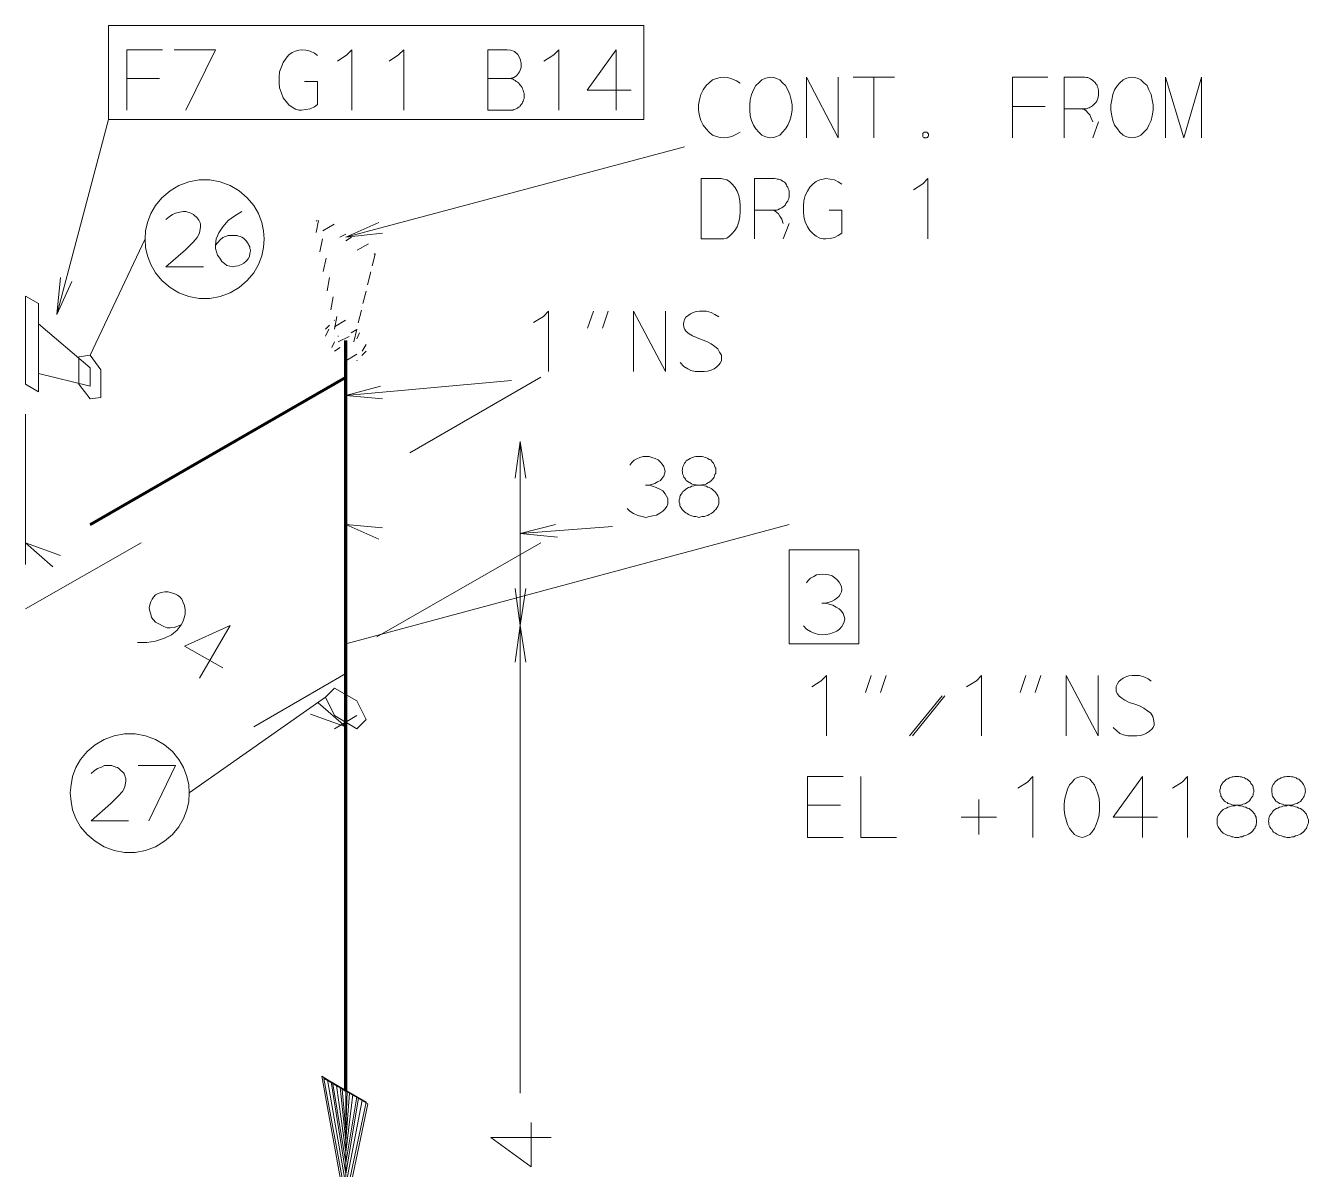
# Model space of a CAD drawing. Header units: millimetres. Extents: x 8 to 586, y 8 to 412.
# Drawn here: x 303.2 to 361.1, y 216.1 to 267.8 of the extents above; entities that cross this region are included whole.
import ezdxf

# ---------------------------------------------------------------- set-up
doc = ezdxf.new("R2010")
doc.units = ezdxf.units.MM
doc.layers.add('SOURCE_PIPE', color=4, linetype='Continuous')
doc.layers.add('SOURCE_TRACE', color=2, linetype='Continuous')

msp = doc.modelspace()

# ---------------------------------------------------------------- linework, layer by layer
at = {"layer": 'SOURCE_PIPE', "lineweight": 70}
for p, q in [((317.631, 245.259), (317.631, 253.576)), ((306.071, 245.259), (317.631, 251.912)), ((317.631, 236.941), (317.631, 245.259)), ((317.631, 219.646), (317.631, 236.941))]:
    msp.add_line(p, q, dxfattribs=at)
at = {"layer": 'SOURCE_TRACE', "lineweight": 13}
for p, q in [((317.907, 263.983), (317.907, 266.712)), ((320.244, 263.983), (320.244, 266.712)), ((327.256, 263.983), (327.256, 266.712)), ((307.729, 265.411), (309.216, 265.411)), ((324.047, 265.411), (325.046, 265.411)), ((340.557, 265.475), (342.427, 265.475)), ((341.492, 262.724), (341.492, 265.475)), ((347.76, 264.153), (349.227, 264.153)), ((350.098, 264.047), (350.969, 264.047)), ((304.563, 254.749), (306.9, 263.556)), ((351.394, 262.724), (351.649, 263.449)), ((317.631, 258.246), (332.929, 262.319)), ((343.936, 258.16), (343.936, 260.89)), ((336.095, 259.461), (336.987, 259.461)), ((316.292, 258.971), (316.335, 258.993)), ((316.292, 258.459), (316.398, 258.993)), ((316.59, 258.523), (317.099, 258.822)), ((337.391, 258.16), (337.667, 258.865)), ((306.071, 252.914), (308.558, 258.16)), ((316.462, 257.585), (316.568, 258.16)), ((317.354, 258.246), (317.631, 258.374)), ((317.631, 258.075), (317.886, 258.246)), ((318.141, 257.649), (318.65, 257.948)), ((318.82, 256.945), (318.948, 257.478)), ((318.905, 257.478), (318.948, 257.499)), ((309.493, 256.903), (311.193, 256.903)), ((316.611, 256.689), (316.738, 257.286)), ((316.781, 255.815), (316.887, 256.412)), ((318.608, 256.092), (318.757, 256.668)), ((318.395, 255.239), (318.545, 255.794)), ((316.951, 254.962), (317.057, 255.538)), ((317.099, 254.471), (317.12, 254.493)), ((317.12, 254.087), (317.227, 254.663)), ((317.12, 254.194), (317.609, 254.493)), ((318.183, 254.364), (318.332, 254.94)), ((326.788, 252.168), (326.788, 254.898)), ((328.552, 254.13), (328.828, 254.898)), ((329.232, 254.13), (329.487, 254.898)), ((316.717, 254.087), (316.887, 254.258)), ((316.717, 253.768), (316.865, 254.087)), ((317.864, 253.917), (318.12, 254.066)), ((317.992, 253.512), (318.12, 254.087)), ((318.12, 253.64), (318.247, 253.917)), ((316.993, 253.255), (317.12, 253.512)), ((317.29, 253.746), (317.29, 253.789)), ((317.29, 253.512), (317.779, 253.746)), ((318.374, 253.085), (318.545, 253.384)), ((305.562, 251.592), (305.562, 252.829)), ((317.12, 253.085), (317.375, 253.255)), ((317.631, 252.659), (318.12, 252.957)), ((318.353, 252.893), (318.545, 253.085)), ((318.12, 252.659), (318.141, 252.68)), ((317.631, 251.08), (325.11, 251.763)), ((320.52, 248.5), (326.448, 251.912)), ((303.161, 243.446), (303.161, 250.249)), ((325.513, 244.853), (325.513, 249.012)), ((317.631, 239.863), (337.667, 245.259)), ((325.513, 244.853), (329.678, 245.173)), ((325.513, 240.694), (325.513, 244.853)), ((303.161, 241.442), (308.388, 244.427)), ((319.033, 240.183), (326.448, 244.427)), ((319.033, 240.183), (326.448, 244.427)), ((317.631, 235.129), (317.631, 243.595)), ((325.513, 219.561), (325.513, 240.694)), ((313.466, 236.11), (317.631, 238.519)), ((339.346, 235.704), (339.346, 238.434)), ((341.109, 237.666), (341.365, 238.434)), ((341.79, 237.666), (342.045, 238.434)), ((346.358, 235.704), (346.358, 238.434)), ((348.1, 237.666), (348.356, 238.434)), ((348.781, 237.666), (349.035, 238.434)), ((310.555, 233.124), (316.717, 237.453)), ((343.107, 235.704), (344.573, 237.517)), ((343.234, 235.704), (344.701, 237.517)), ((317.12, 236.025), (318.12, 236.621)), ((348.674, 231.12), (348.674, 233.871)), ((355.665, 231.12), (355.665, 233.871)), ((338.496, 232.569), (339.983, 232.569)), ((346.23, 231.248), (346.23, 232.826)), ((306.114, 231.866), (307.814, 231.866)), ((345.444, 232.037), (347.038, 232.037))]:
    msp.add_line(p, q, dxfattribs=at)
for points in [[(306.9, 263.556), (331.102, 263.556), (331.102, 267.8), (306.9, 267.8)], [(305.562, 252.829), (306.071, 252.914), (306.56, 252.253), (306.56, 250.995), (306.071, 250.931), (305.562, 251.592), (305.562, 252.829)], [(337.667, 239.863), (340.812, 239.863), (340.812, 244.107), (337.667, 244.107)], [(317.12, 236.621), (316.717, 237.453), (317.12, 237.858), (318.12, 237.283), (318.545, 236.451), (318.12, 236.025), (317.12, 236.621)]]:
    msp.add_lwpolyline(points, close=True, dxfattribs=at)
for points in [[(309.344, 266.712), (307.729, 266.712), (307.729, 263.983)], [(309.875, 266.712), (311.745, 266.712), (310.406, 263.983)], [(316.356, 266.456), (316.207, 266.563), (316.015, 266.648), (315.824, 266.691), (315.633, 266.712), (315.506, 266.691), (315.357, 266.648), (315.208, 266.584), (315.06, 266.477), (314.932, 266.328), (314.805, 266.137), (314.719, 265.945), (314.635, 265.71), (314.613, 265.475), (314.613, 265.22), (314.635, 264.985), (314.719, 264.75), (314.805, 264.537), (314.932, 264.366), (315.06, 264.217), (315.208, 264.111), (315.357, 264.025), (315.506, 263.983), (315.633, 263.983), (315.824, 264.004), (316.015, 264.047), (316.207, 264.132), (316.356, 264.238)], [(317.248, 266.201), (317.673, 266.477), (317.907, 266.712)], [(319.586, 266.201), (320.01, 266.477), (320.244, 266.712)], [(324.918, 266.712), (324.047, 266.712), (324.047, 263.983), (325.046, 263.983)], [(325.046, 265.411), (325.216, 265.454), (325.343, 265.539), (325.471, 265.71), (325.556, 265.902), (325.556, 266.094), (325.513, 266.307), (325.407, 266.499), (325.259, 266.627), (325.088, 266.691), (324.918, 266.712)], [(326.576, 266.201), (327.022, 266.477), (327.256, 266.712)], [(329.848, 263.983), (329.848, 266.712), (328.531, 264.878), (330.528, 264.878)], [(316.356, 264.238), (316.356, 265.283), (315.761, 265.283)], [(325.046, 263.983), (325.046, 263.983), (325.046, 263.983), (325.046, 263.983), (325.046, 263.983), (325.046, 263.983), (325.046, 263.983), (325.046, 263.983), (325.046, 263.983), (325.046, 263.983), (325.046, 263.983), (325.046, 263.983), (325.046, 263.983), (325.046, 263.983), (325.046, 263.983), (325.046, 263.983), (325.046, 263.983), (325.046, 263.983), (325.046, 263.983), (325.11, 263.983), (325.174, 263.983), (325.216, 264.004), (325.28, 264.025), (325.322, 264.047), (325.386, 264.068), (325.429, 264.111), (325.492, 264.132), (325.513, 264.175), (325.556, 264.238), (325.599, 264.281), (325.62, 264.345), (325.641, 264.387), (325.663, 264.451), (325.684, 264.515), (325.684, 264.579), (325.684, 264.643), (325.684, 264.686), (325.684, 264.75), (325.663, 264.814), (325.641, 264.878), (325.62, 264.942), (325.599, 265.006), (325.556, 265.07), (325.513, 265.113), (325.471, 265.156), (325.429, 265.22), (325.386, 265.241), (325.322, 265.283), (325.28, 265.326), (325.216, 265.347), (325.174, 265.39), (325.11, 265.39), (325.046, 265.411)], [(335.457, 265.198), (335.288, 265.305), (335.075, 265.39), (334.884, 265.454), (334.693, 265.475), (334.544, 265.454), (334.374, 265.411), (334.204, 265.347), (334.055, 265.22), (333.907, 265.092), (333.779, 264.9), (333.673, 264.686), (333.609, 264.451), (333.566, 264.217), (333.566, 263.983), (333.609, 263.727), (333.673, 263.513), (333.779, 263.3), (333.907, 263.13), (334.055, 262.98), (334.204, 262.852), (334.374, 262.788), (334.544, 262.746), (334.693, 262.724), (334.884, 262.746), (335.075, 262.788), (335.288, 262.895), (335.457, 262.98)], [(336.839, 262.724), (336.966, 262.746), (337.094, 262.788), (337.242, 262.852), (337.37, 262.98), (337.498, 263.13), (337.604, 263.3), (337.689, 263.513), (337.753, 263.727), (337.795, 263.983), (337.795, 264.217), (337.753, 264.451), (337.689, 264.686), (337.604, 264.9), (337.498, 265.092), (337.37, 265.22), (337.242, 265.347), (337.094, 265.411), (336.966, 265.454), (336.839, 265.475), (336.712, 265.454), (336.562, 265.411), (336.435, 265.347), (336.286, 265.22), (336.159, 265.092), (336.053, 264.9), (335.968, 264.686), (335.904, 264.451), (335.882, 264.217), (335.882, 263.983), (335.904, 263.727), (335.968, 263.513), (336.053, 263.3), (336.159, 263.13), (336.286, 262.98), (336.435, 262.852), (336.562, 262.788), (336.712, 262.746), (336.839, 262.724)], [(338.454, 262.724), (338.454, 265.475), (339.877, 262.724), (339.877, 265.475)], [(349.354, 265.475), (347.76, 265.475), (347.76, 262.724)], [(350.098, 262.724), (350.098, 265.475), (350.969, 265.475)], [(350.969, 265.475), (350.969, 265.475), (350.969, 265.475), (350.969, 265.475), (350.969, 265.475), (350.969, 265.475), (350.969, 265.475), (350.969, 265.475), (350.969, 265.475), (350.969, 265.475), (350.99, 265.475), (350.99, 265.475), (350.99, 265.475), (350.99, 265.475), (350.99, 265.475), (350.99, 265.475), (350.99, 265.475), (350.99, 265.475), (350.99, 265.475), (351.032, 265.475), (351.096, 265.454), (351.16, 265.454), (351.223, 265.432), (351.287, 265.39), (351.33, 265.368), (351.394, 265.326), (351.436, 265.283), (351.479, 265.241), (351.521, 265.177), (351.564, 265.134), (351.585, 265.07), (351.607, 265.006), (351.628, 264.942), (351.649, 264.878), (351.649, 264.836), (351.649, 264.75), (351.649, 264.686), (351.649, 264.622), (351.628, 264.579), (351.607, 264.515), (351.585, 264.43), (351.564, 264.387), (351.521, 264.324), (351.479, 264.281), (351.436, 264.238), (351.373, 264.175), (351.33, 264.153), (351.266, 264.111), (351.223, 264.089), (351.16, 264.068), (351.096, 264.047), (351.032, 264.047), (350.969, 264.047)], [(353.157, 262.724), (353.285, 262.746), (353.433, 262.788), (353.561, 262.852), (353.689, 262.98), (353.837, 263.13), (353.922, 263.3), (354.028, 263.513), (354.071, 263.727), (354.114, 263.983), (354.114, 264.217), (354.071, 264.451), (354.028, 264.686), (353.922, 264.9), (353.837, 265.092), (353.689, 265.22), (353.561, 265.347), (353.433, 265.411), (353.285, 265.454), (353.157, 265.475), (353.03, 265.454), (352.881, 265.411), (352.753, 265.347), (352.605, 265.22), (352.499, 265.092), (352.371, 264.9), (352.286, 264.686), (352.244, 264.451), (352.201, 264.217), (352.201, 263.983), (352.244, 263.727), (352.286, 263.513), (352.371, 263.3), (352.499, 263.13), (352.605, 262.98), (352.753, 262.852), (352.881, 262.788), (353.03, 262.746), (353.157, 262.724)], [(354.666, 262.724), (354.666, 265.475), (355.495, 262.724), (356.302, 265.475), (356.302, 262.724)], [(350.82, 264.047), (350.927, 264.025), (351.011, 264.004), (351.096, 263.94), (351.16, 263.855), (351.245, 263.769), (351.309, 263.62), (351.394, 263.449)], [(343.83, 262.724), (343.83, 262.724), (343.83, 262.724), (343.83, 262.724), (343.83, 262.724), (343.83, 262.724), (343.83, 262.724), (343.83, 262.724), (343.83, 262.724), (343.83, 262.724), (343.83, 262.724), (343.83, 262.724), (343.83, 262.724), (343.851, 262.724), (343.872, 262.724), (343.893, 262.746), (343.893, 262.746), (343.914, 262.746), (343.936, 262.767), (343.936, 262.788), (343.957, 262.81), (343.957, 262.81), (343.957, 262.852), (343.957, 262.852), (343.957, 262.874), (343.957, 262.895), (343.957, 262.916), (343.936, 262.938), (343.936, 262.938), (343.914, 262.959), (343.893, 262.98), (343.893, 262.98), (343.872, 262.98), (343.851, 262.98), (343.83, 262.98), (343.808, 262.98), (343.787, 262.98), (343.766, 262.98), (343.744, 262.98), (343.744, 262.959), (343.723, 262.938), (343.702, 262.938), (343.702, 262.916), (343.702, 262.895), (343.702, 262.874), (343.702, 262.852), (343.702, 262.852), (343.702, 262.81), (343.702, 262.81), (343.702, 262.788), (343.723, 262.767), (343.744, 262.746), (343.744, 262.746), (343.766, 262.746), (343.787, 262.724), (343.808, 262.724), (343.83, 262.724), (343.83, 262.724), (343.83, 262.724), (343.83, 262.724), (343.83, 262.724), (343.83, 262.724), (343.83, 262.724), (343.83, 262.724), (343.83, 262.724), (343.83, 262.724), (343.83, 262.724), (343.83, 262.724), (343.83, 262.724)], [(334.586, 260.89), (333.694, 260.89), (333.694, 258.16), (334.586, 258.16)], [(334.586, 258.16), (334.714, 258.16), (334.841, 258.203), (334.969, 258.288), (335.075, 258.395), (335.203, 258.544), (335.309, 258.715), (335.394, 258.929), (335.436, 259.163), (335.457, 259.397), (335.457, 259.653), (335.436, 259.888), (335.394, 260.123), (335.309, 260.314), (335.203, 260.506), (335.075, 260.656), (334.969, 260.762), (334.841, 260.826), (334.714, 260.869), (334.586, 260.89)], [(336.095, 258.16), (336.095, 260.89), (336.987, 260.89)], [(336.987, 260.89), (336.987, 260.912), (336.987, 260.912), (336.987, 260.912), (336.987, 260.912), (336.987, 260.912), (336.987, 260.912), (336.987, 260.912), (336.987, 260.912), (336.987, 260.912), (336.987, 260.912), (336.987, 260.912), (336.987, 260.912), (336.987, 260.912), (336.987, 260.912), (336.987, 260.912), (336.987, 260.912), (336.987, 260.912), (336.987, 260.912), (337.051, 260.89), (337.115, 260.869), (337.179, 260.869), (337.221, 260.848), (337.285, 260.826), (337.349, 260.784), (337.391, 260.762), (337.455, 260.72), (337.498, 260.677), (337.54, 260.613), (337.562, 260.549), (337.604, 260.506), (337.625, 260.442), (337.646, 260.378), (337.667, 260.314), (337.667, 260.25), (337.667, 260.186), (337.667, 260.123), (337.667, 260.059), (337.646, 259.995), (337.625, 259.931), (337.604, 259.867), (337.562, 259.824), (337.519, 259.76), (337.498, 259.696), (337.455, 259.653), (337.391, 259.611), (337.328, 259.568), (337.285, 259.547), (337.221, 259.525), (337.158, 259.483), (337.094, 259.461), (337.03, 259.461), (336.987, 259.461)], [(340.047, 260.634), (339.877, 260.741), (339.708, 260.826), (339.516, 260.869), (339.325, 260.89), (339.197, 260.869), (339.049, 260.826), (338.879, 260.762), (338.751, 260.656), (338.603, 260.506), (338.496, 260.314), (338.39, 260.123), (338.326, 259.888), (338.305, 259.653), (338.305, 259.397), (338.326, 259.163), (338.39, 258.929), (338.496, 258.715), (338.603, 258.544), (338.751, 258.395), (338.879, 258.288), (339.049, 258.203), (339.197, 258.16), (339.325, 258.16), (339.516, 258.182), (339.708, 258.224), (339.877, 258.31), (340.047, 258.416)], [(343.277, 260.378), (343.702, 260.656), (343.936, 260.89)], [(313.933, 258.16), (313.912, 258.523), (313.827, 258.907), (313.678, 259.312), (313.466, 259.675), (313.169, 260.016), (312.807, 260.335), (312.403, 260.57), (311.957, 260.741), (311.49, 260.826), (311.001, 260.826), (310.534, 260.741), (310.088, 260.57), (309.684, 260.335), (309.322, 260.016), (309.025, 259.675), (308.813, 259.312), (308.664, 258.907), (308.579, 258.523), (308.558, 258.16), (308.579, 257.777), (308.664, 257.393), (308.813, 257.009), (309.025, 256.625), (309.322, 256.284), (309.684, 255.964), (310.088, 255.73), (310.534, 255.559), (311.001, 255.473), (311.49, 255.473), (311.957, 255.559), (312.403, 255.73), (312.807, 255.964), (313.169, 256.284), (313.466, 256.625), (313.678, 257.009), (313.827, 257.393), (313.912, 257.777), (313.933, 258.16)], [(309.493, 259.035), (309.641, 259.163), (309.79, 259.269), (309.939, 259.333), (310.13, 259.376), (310.279, 259.397), (310.343, 259.397), (310.406, 259.397), (310.491, 259.376), (310.555, 259.355), (310.618, 259.333), (310.682, 259.291), (310.746, 259.269), (310.81, 259.205), (310.873, 259.163), (310.916, 259.12), (310.959, 259.056), (310.98, 259.014), (311.022, 258.95), (311.043, 258.886), (311.065, 258.822), (311.065, 258.779), (311.065, 258.715), (311.022, 258.416), (310.916, 258.224), (310.725, 258.011), (310.385, 257.67), (309.493, 256.903)], [(312.935, 259.397), (312.616, 259.205), (312.318, 258.993), (312.064, 258.715), (311.893, 258.438), (311.766, 258.16), (311.745, 257.884), (311.745, 257.734), (311.787, 257.585), (311.83, 257.435), (311.936, 257.286), (312.021, 257.137), (312.148, 257.052), (312.255, 256.967), (312.382, 256.924), (312.489, 256.903), (312.637, 256.924), (312.764, 256.945), (312.914, 257.009), (313.019, 257.073), (313.126, 257.158), (313.211, 257.265), (313.275, 257.371), (313.296, 257.499), (313.317, 257.627), (313.317, 257.67), (313.296, 257.734), (313.296, 257.798), (313.253, 257.884), (313.232, 257.926), (313.19, 257.99), (313.148, 258.054), (313.105, 258.097), (313.041, 258.16), (312.998, 258.203), (312.935, 258.246), (312.85, 258.267), (312.786, 258.288), (312.723, 258.31), (312.659, 258.31), (312.595, 258.31), (312.318, 258.31), (312.191, 258.267), (312.064, 258.224), (311.957, 258.118), (311.745, 257.884)], [(336.839, 259.461), (336.945, 259.461), (337.03, 259.419), (337.094, 259.376), (337.179, 259.291), (337.242, 259.184), (337.328, 259.056), (337.391, 258.865)], [(340.047, 258.416), (340.047, 259.461), (339.474, 259.461)], [(319.118, 258.907), (317.631, 258.246), (319.288, 258.416)], [(304.733, 256.412), (304.563, 254.749), (305.243, 256.241)], [(303.734, 253.255), (303.734, 255.239), (303.161, 255.58), (303.161, 251.592), (303.734, 251.251), (303.734, 253.255)], [(326.109, 254.386), (326.555, 254.663), (326.788, 254.898)], [(330.635, 252.168), (330.635, 254.898), (332.079, 252.168), (332.079, 254.898)], [(332.738, 252.573), (332.908, 252.403), (333.078, 252.296), (333.227, 252.21), (333.418, 252.168), (333.673, 252.168), (333.822, 252.168), (333.97, 252.189), (334.14, 252.232), (334.268, 252.296), (334.395, 252.381), (334.48, 252.467), (334.544, 252.552), (334.607, 252.659), (334.607, 252.744), (334.607, 252.914), (334.523, 253.042), (334.438, 253.191), (334.311, 253.298), (334.14, 253.426), (333.949, 253.533), (333.736, 253.597), (333.482, 253.704), (333.29, 253.789), (333.142, 253.874), (333.014, 253.981), (332.95, 254.066), (332.908, 254.172), (332.886, 254.322), (332.908, 254.407), (332.929, 254.514), (332.993, 254.621), (333.099, 254.706), (333.206, 254.77), (333.333, 254.834), (333.461, 254.877), (333.609, 254.898), (333.736, 254.898), (333.928, 254.898), (334.14, 254.834), (334.311, 254.749), (334.48, 254.642)], [(303.734, 254.322), (306.071, 252.339), (306.071, 251.507), (303.734, 252.082)], [(305.562, 252.829), (306.071, 252.914), (306.56, 252.253), (306.56, 250.995), (306.071, 250.931), (305.562, 251.592), (305.562, 252.829)], [(319.203, 251.507), (317.631, 251.08), (319.288, 250.931)], [(325.768, 247.348), (325.513, 249.012), (325.28, 247.348)], [(330.464, 247.945), (330.549, 248.052), (330.656, 248.159), (330.783, 248.223), (330.91, 248.287), (331.06, 248.329), (331.187, 248.329), (331.335, 248.329), (331.463, 248.287), (331.612, 248.244), (331.74, 248.18), (331.845, 248.073), (331.931, 247.988), (331.994, 247.881), (332.037, 247.754), (332.058, 247.647), (332.037, 247.541), (331.994, 247.434), (331.931, 247.348), (331.845, 247.242), (331.718, 247.178), (331.59, 247.114), (331.442, 247.071), (331.314, 247.028), (331.165, 247.028), (331.335, 247.028), (331.485, 246.986), (331.654, 246.922), (331.824, 246.858), (331.952, 246.772), (332.058, 246.645), (332.122, 246.538), (332.186, 246.432), (332.186, 246.325), (332.186, 246.197), (332.143, 246.069), (332.058, 245.962), (331.952, 245.855), (331.824, 245.77), (331.676, 245.685), (331.506, 245.643), (331.356, 245.621), (331.187, 245.579), (331.017, 245.621), (330.826, 245.664), (330.635, 245.749), (330.464, 245.855), (330.337, 245.983)], [(333.588, 245.579), (333.673, 245.6), (333.736, 245.621), (333.843, 245.621), (333.907, 245.643), (333.991, 245.664), (334.055, 245.706), (334.14, 245.749), (334.183, 245.791), (334.247, 245.834), (334.311, 245.898), (334.353, 245.941), (334.395, 246.005), (334.438, 246.069), (334.459, 246.111), (334.48, 246.197), (334.48, 246.261), (334.48, 246.325), (334.48, 246.368), (334.48, 246.453), (334.459, 246.517), (334.438, 246.56), (334.395, 246.624), (334.353, 246.687), (334.311, 246.751), (334.247, 246.794), (334.204, 246.836), (334.14, 246.879), (334.055, 246.922), (333.991, 246.943), (333.907, 246.986), (333.843, 247.007), (333.758, 247.028), (333.673, 247.028), (333.609, 247.028), (333.609, 247.028), (333.609, 247.028), (333.609, 247.028), (333.609, 247.028), (333.609, 247.028), (333.609, 247.028), (333.609, 247.028), (333.609, 247.028), (333.609, 247.028), (333.609, 247.028), (333.588, 247.028), (333.588, 247.028), (333.588, 247.028), (333.588, 247.028), (333.588, 247.028), (333.588, 247.028), (333.588, 247.028), (333.588, 247.028), (333.524, 247.028), (333.461, 247.05), (333.397, 247.05), (333.333, 247.071), (333.248, 247.092), (333.184, 247.135), (333.142, 247.156), (333.078, 247.199), (333.014, 247.242), (332.972, 247.306), (332.95, 247.348), (332.908, 247.391), (332.886, 247.455), (332.865, 247.519), (332.844, 247.583), (332.844, 247.626), (332.823, 247.69), (332.844, 247.754), (332.844, 247.796), (332.865, 247.86), (332.886, 247.924), (332.908, 247.967), (332.929, 248.031), (332.972, 248.073), (333.014, 248.137), (333.078, 248.18), (333.12, 248.201), (333.184, 248.244), (333.248, 248.265), (333.311, 248.287), (333.375, 248.308), (333.439, 248.329), (333.503, 248.329), (333.588, 248.329), (333.588, 248.329), (333.588, 248.329), (333.588, 248.329), (333.588, 248.329), (333.588, 248.329), (333.588, 248.329), (333.588, 248.329), (333.588, 248.329), (333.588, 248.329), (333.588, 248.329), (333.588, 248.329), (333.588, 248.329), (333.588, 248.329), (333.588, 248.329), (333.588, 248.329), (333.588, 248.329), (333.588, 248.329), (333.588, 248.329), (333.588, 248.329), (333.588, 248.329), (333.588, 248.329), (333.588, 248.329), (333.588, 248.329), (333.588, 248.329), (333.609, 248.329), (333.609, 248.329), (333.609, 248.329), (333.609, 248.329), (333.609, 248.329), (333.609, 248.329), (333.609, 248.329), (333.609, 248.329), (333.609, 248.329), (333.609, 248.329), (333.673, 248.329), (333.736, 248.329), (333.8, 248.308), (333.864, 248.287), (333.928, 248.265), (333.991, 248.244), (334.055, 248.201), (334.119, 248.18), (334.161, 248.137), (334.204, 248.073), (334.247, 248.031), (334.268, 247.967), (334.289, 247.924), (334.311, 247.86), (334.353, 247.796), (334.353, 247.754), (334.353, 247.69), (334.353, 247.626), (334.353, 247.583), (334.311, 247.519), (334.289, 247.455), (334.268, 247.391), (334.247, 247.348), (334.204, 247.306), (334.161, 247.242), (334.098, 247.199), (334.034, 247.156), (333.991, 247.135), (333.928, 247.092), (333.864, 247.071), (333.779, 247.05), (333.715, 247.05), (333.652, 247.028), (333.588, 247.028), (333.588, 247.028), (333.588, 247.028), (333.588, 247.028), (333.588, 247.028), (333.588, 247.028), (333.588, 247.028), (333.588, 247.028), (333.588, 247.028), (333.588, 247.028), (333.588, 247.028), (333.588, 247.028), (333.588, 247.028), (333.588, 247.028), (333.588, 247.028), (333.588, 247.028), (333.588, 247.028), (333.588, 247.028), (333.588, 247.028), (333.503, 247.028), (333.418, 247.028), (333.354, 247.007), (333.269, 246.986), (333.184, 246.943), (333.12, 246.922), (333.036, 246.879), (332.972, 246.836), (332.929, 246.794), (332.865, 246.751), (332.823, 246.687), (332.781, 246.624), (332.738, 246.56), (332.717, 246.517), (332.717, 246.453), (332.695, 246.368), (332.695, 246.325), (332.695, 246.261), (332.717, 246.197), (332.717, 246.111), (332.738, 246.069), (332.781, 246.005), (332.823, 245.941), (332.865, 245.898), (332.929, 245.834), (332.993, 245.791), (333.057, 245.749), (333.12, 245.706), (333.206, 245.664), (333.269, 245.643), (333.354, 245.621), (333.439, 245.621), (333.503, 245.6), (333.588, 245.579)], [(319.288, 245.109), (317.631, 245.259), (319.118, 244.598)], [(327.107, 245.259), (325.513, 244.853), (327.193, 244.683)], [(304.733, 243.851), (303.161, 244.427), (304.393, 243.339)], [(338.454, 242.614), (338.517, 242.72), (338.624, 242.827), (338.772, 242.912), (338.9, 242.976), (339.028, 242.998), (339.155, 243.019), (339.304, 242.998), (339.452, 242.976), (339.601, 242.934), (339.729, 242.848), (339.835, 242.763), (339.92, 242.657), (339.983, 242.55), (340.026, 242.444), (340.047, 242.316), (340.026, 242.209), (339.983, 242.124), (339.92, 242.017), (339.813, 241.931), (339.708, 241.846), (339.58, 241.782), (339.431, 241.739), (339.283, 241.697), (339.133, 241.697), (339.304, 241.697), (339.474, 241.654), (339.644, 241.612), (339.792, 241.527), (339.92, 241.442), (340.026, 241.335), (340.111, 241.228), (340.154, 241.1), (340.175, 240.993), (340.154, 240.865), (340.111, 240.758), (340.047, 240.652), (339.941, 240.524), (339.813, 240.439), (339.665, 240.375), (339.495, 240.311), (339.325, 240.29), (339.155, 240.268), (338.985, 240.29), (338.794, 240.354), (338.624, 240.418), (338.454, 240.524), (338.305, 240.673)], [(325.28, 242.358), (325.513, 240.694), (325.768, 242.358)], [(308.218, 239.927), (308.643, 239.927), (309.025, 239.991), (309.429, 240.119), (309.747, 240.268), (310.002, 240.482), (310.193, 240.716), (310.257, 240.865), (310.321, 241.036), (310.364, 241.207), (310.364, 241.399), (310.343, 241.59), (310.279, 241.739), (310.215, 241.889), (310.13, 241.996), (310.024, 242.06), (309.897, 242.124), (309.747, 242.166), (309.599, 242.209), (309.45, 242.209), (309.28, 242.188), (309.152, 242.145), (309.025, 242.081), (308.94, 241.974), (308.876, 241.889), (308.813, 241.761), (308.77, 241.633), (308.749, 241.484), (308.77, 241.335), (308.813, 241.207), (308.855, 241.057), (308.94, 240.951), (309.025, 240.844), (309.152, 240.78), (309.408, 240.652), (309.556, 240.588), (309.684, 240.588), (309.875, 240.609), (310.193, 240.716)], [(311.022, 238.307), (312.403, 240.694), (310.343, 239.756), (312.064, 238.775)], [(325.768, 239.031), (325.513, 240.694), (325.28, 239.031)], [(338.687, 237.922), (339.112, 238.2), (339.346, 238.434)], [(345.678, 237.922), (346.124, 238.2), (346.358, 238.434)], [(350.182, 235.704), (350.182, 238.434), (351.628, 235.704), (351.628, 238.434)], [(352.307, 236.089), (352.478, 235.939), (352.605, 235.811), (352.775, 235.747), (352.966, 235.704), (353.221, 235.704), (353.37, 235.704), (353.54, 235.726), (353.689, 235.768), (353.816, 235.832), (353.944, 235.918), (354.049, 236.003), (354.114, 236.089), (354.156, 236.195), (354.156, 236.281), (354.135, 236.451), (354.092, 236.579), (354.007, 236.728), (353.858, 236.835), (353.689, 236.963), (353.497, 237.069), (353.285, 237.134), (353.03, 237.219), (352.839, 237.326), (352.69, 237.411), (352.584, 237.496), (352.499, 237.602), (352.435, 237.709), (352.435, 237.858), (352.435, 237.944), (352.499, 238.05), (352.562, 238.157), (352.648, 238.243), (352.753, 238.307), (352.881, 238.371), (353.008, 238.413), (353.157, 238.434), (353.285, 238.434), (353.497, 238.434), (353.689, 238.371), (353.88, 238.285), (354.028, 238.179)], [(317.12, 236.621), (316.717, 237.453), (317.12, 237.858), (318.12, 237.283), (318.545, 236.451), (318.12, 236.025), (317.12, 236.621)], [(316.037, 236.685), (317.631, 236.11), (316.377, 237.198)], [(305.179, 233.124), (305.221, 232.74), (305.285, 232.356), (305.434, 231.973), (305.646, 231.588), (305.944, 231.248), (306.305, 230.949), (306.709, 230.693), (307.155, 230.522), (307.622, 230.437), (308.111, 230.437), (308.579, 230.522), (309.025, 230.693), (309.429, 230.949), (309.79, 231.248), (310.088, 231.588), (310.3, 231.973), (310.449, 232.356), (310.534, 232.74), (310.555, 233.124), (310.534, 233.486), (310.449, 233.871), (310.3, 234.276), (310.088, 234.638), (309.79, 235.001), (309.429, 235.3), (309.025, 235.534), (308.579, 235.704), (308.111, 235.79), (307.622, 235.79), (307.155, 235.704), (306.709, 235.534), (306.305, 235.3), (305.944, 235.001), (305.646, 234.638), (305.434, 234.276), (305.285, 233.871), (305.221, 233.486), (305.179, 233.124)], [(306.114, 233.999), (306.263, 234.127), (306.412, 234.233), (306.581, 234.297), (306.73, 234.361), (306.9, 234.361), (306.964, 234.361), (307.049, 234.361), (307.113, 234.34), (307.176, 234.318), (307.24, 234.297), (307.304, 234.276), (307.367, 234.233), (307.431, 234.169), (307.474, 234.127), (307.538, 234.084), (307.58, 234.041), (307.622, 233.977), (307.644, 233.913), (307.665, 233.849), (307.687, 233.785), (307.687, 233.742), (307.687, 233.678), (307.644, 233.38), (307.538, 233.188), (307.346, 232.975), (307.006, 232.655), (306.114, 231.866)], [(308.239, 234.361), (309.939, 234.361), (308.727, 231.866)], [(340.111, 233.871), (338.496, 233.871), (338.496, 231.12), (340.111, 231.12)], [(340.897, 233.871), (340.897, 231.12), (342.512, 231.12)], [(347.994, 233.337), (348.44, 233.614), (348.674, 233.871)], [(350.905, 231.12), (351.011, 231.141), (351.118, 231.184), (351.245, 231.248), (351.351, 231.375), (351.457, 231.524), (351.543, 231.695), (351.607, 231.909), (351.67, 232.122), (351.691, 232.377), (351.691, 232.612), (351.67, 232.868), (351.607, 233.082), (351.543, 233.295), (351.457, 233.486), (351.351, 233.614), (351.245, 233.742), (351.118, 233.806), (351.011, 233.849), (350.905, 233.871), (350.798, 233.849), (350.671, 233.806), (350.565, 233.742), (350.459, 233.614), (350.331, 233.486), (350.246, 233.295), (350.182, 233.082), (350.119, 232.868), (350.098, 232.612), (350.098, 232.377), (350.119, 232.122), (350.182, 231.909), (350.246, 231.695), (350.331, 231.524), (350.459, 231.375), (350.565, 231.248), (350.671, 231.184), (350.798, 231.141), (350.905, 231.12)], [(353.625, 231.12), (353.625, 233.871), (352.307, 232.037), (354.305, 232.037)], [(354.985, 233.337), (355.431, 233.614), (355.665, 233.871)], [(357.896, 231.12), (357.981, 231.12), (358.045, 231.141), (358.129, 231.141), (358.214, 231.184), (358.278, 231.205), (358.363, 231.226), (358.427, 231.269), (358.491, 231.311), (358.554, 231.354), (358.618, 231.418), (358.661, 231.482), (358.703, 231.524), (358.725, 231.588), (358.767, 231.652), (358.767, 231.717), (358.788, 231.781), (358.788, 231.845), (358.788, 231.909), (358.767, 231.973), (358.767, 232.037), (358.725, 232.101), (358.703, 232.165), (358.661, 232.207), (358.618, 232.271), (358.554, 232.335), (358.491, 232.377), (358.448, 232.42), (358.363, 232.441), (358.3, 232.484), (358.214, 232.505), (358.15, 232.527), (358.066, 232.548), (357.981, 232.548), (357.917, 232.569), (357.917, 232.569), (357.917, 232.569), (357.917, 232.569), (357.896, 232.569), (357.896, 232.569), (357.896, 232.569), (357.896, 232.569), (357.896, 232.569), (357.896, 232.569), (357.896, 232.569), (357.896, 232.569), (357.896, 232.569), (357.896, 232.569), (357.896, 232.569), (357.896, 232.569), (357.896, 232.569), (357.896, 232.569), (357.896, 232.569), (357.832, 232.569), (357.768, 232.569), (357.683, 232.591), (357.62, 232.612), (357.556, 232.633), (357.492, 232.655), (357.45, 232.697), (357.386, 232.719), (357.343, 232.762), (357.279, 232.826), (357.237, 232.868), (357.216, 232.932), (357.173, 232.975), (357.173, 233.039), (357.152, 233.103), (357.131, 233.167), (357.131, 233.21), (357.131, 233.274), (357.152, 233.337), (357.152, 233.401), (357.173, 233.444), (357.216, 233.508), (357.237, 233.55), (357.279, 233.614), (357.343, 233.657), (357.386, 233.7), (357.429, 233.742), (357.492, 233.764), (357.556, 233.806), (357.62, 233.828), (357.683, 233.849), (357.747, 233.849), (357.811, 233.871), (357.896, 233.871), (357.896, 233.871), (357.896, 233.871), (357.896, 233.871), (357.896, 233.871), (357.896, 233.871), (357.896, 233.871), (357.896, 233.871), (357.896, 233.871), (357.896, 233.871), (357.896, 233.871), (357.896, 233.871), (357.896, 233.871), (357.896, 233.871), (357.896, 233.871), (357.896, 233.871), (357.896, 233.871), (357.896, 233.871), (357.896, 233.871), (357.896, 233.871), (357.896, 233.871), (357.896, 233.871), (357.896, 233.871), (357.896, 233.871), (357.896, 233.871), (357.896, 233.871), (357.896, 233.871), (357.896, 233.871), (357.896, 233.871), (357.896, 233.871), (357.896, 233.871), (357.896, 233.871), (357.917, 233.871), (357.917, 233.871), (357.917, 233.871), (357.981, 233.871), (358.045, 233.849), (358.108, 233.849), (358.172, 233.828), (358.236, 233.806), (358.3, 233.764), (358.363, 233.742), (358.405, 233.7), (358.47, 233.657), (358.512, 233.614), (358.533, 233.55), (358.575, 233.508), (358.618, 233.444), (358.639, 233.401), (358.639, 233.337), (358.661, 233.274), (358.661, 233.21), (358.661, 233.167), (358.639, 233.103), (358.639, 233.039), (358.618, 232.975), (358.575, 232.932), (358.533, 232.868), (358.512, 232.826), (358.448, 232.762), (358.405, 232.719), (358.363, 232.697), (358.278, 232.655), (358.236, 232.633), (358.172, 232.612), (358.108, 232.591), (358.023, 232.569), (357.959, 232.569), (357.896, 232.569), (357.896, 232.569), (357.896, 232.569), (357.896, 232.569), (357.896, 232.569), (357.896, 232.569), (357.896, 232.569), (357.896, 232.569), (357.896, 232.569), (357.896, 232.569), (357.896, 232.569), (357.896, 232.569), (357.896, 232.569), (357.896, 232.569), (357.896, 232.569), (357.896, 232.569), (357.896, 232.569), (357.896, 232.569), (357.896, 232.569), (357.811, 232.548), (357.725, 232.548), (357.641, 232.527), (357.556, 232.505), (357.492, 232.484), (357.429, 232.441), (357.365, 232.42), (357.279, 232.377), (357.237, 232.335), (357.173, 232.271), (357.131, 232.207), (357.088, 232.165), (357.046, 232.101), (357.025, 232.037), (357.004, 231.973), (357.004, 231.909), (357.004, 231.845), (357.004, 231.781), (357.004, 231.717), (357.025, 231.652), (357.046, 231.588), (357.088, 231.524), (357.131, 231.482), (357.173, 231.418), (357.237, 231.354), (357.279, 231.311), (357.365, 231.269), (357.429, 231.226), (357.492, 231.205), (357.577, 231.184), (357.662, 231.141), (357.725, 231.141), (357.811, 231.12), (357.896, 231.12)], [(360.233, 231.12), (360.296, 231.12), (360.382, 231.141), (360.467, 231.141), (360.551, 231.184), (360.616, 231.205), (360.701, 231.226), (360.764, 231.269), (360.828, 231.311), (360.892, 231.354), (360.955, 231.418), (360.998, 231.482), (361.04, 231.524), (361.062, 231.588), (361.083, 231.652), (361.104, 231.717), (361.126, 231.781), (361.126, 231.845), (361.126, 231.909), (361.104, 231.973), (361.083, 232.037), (361.062, 232.101), (361.04, 232.165), (360.998, 232.207), (360.955, 232.271), (360.892, 232.335), (360.828, 232.377), (360.764, 232.42), (360.701, 232.441), (360.616, 232.484), (360.551, 232.505), (360.467, 232.527), (360.403, 232.548), (360.318, 232.548), (360.233, 232.569), (360.233, 232.569), (360.233, 232.569), (360.233, 232.569), (360.233, 232.569), (360.233, 232.569), (360.233, 232.569), (360.233, 232.569), (360.233, 232.569), (360.233, 232.569), (360.233, 232.569), (360.233, 232.569), (360.233, 232.569), (360.233, 232.569), (360.233, 232.569), (360.233, 232.569), (360.233, 232.569), (360.233, 232.569), (360.233, 232.569), (360.169, 232.569), (360.084, 232.569), (360.021, 232.591), (359.957, 232.612), (359.893, 232.633), (359.829, 232.655), (359.766, 232.697), (359.723, 232.719), (359.659, 232.762), (359.617, 232.826), (359.575, 232.868), (359.532, 232.932), (359.511, 232.975), (359.489, 233.039), (359.489, 233.103), (359.468, 233.167), (359.468, 233.21), (359.468, 233.274), (359.468, 233.337), (359.489, 233.401), (359.511, 233.444), (359.532, 233.508), (359.575, 233.55), (359.617, 233.614), (359.659, 233.657), (359.723, 233.7), (359.766, 233.742), (359.829, 233.764), (359.893, 233.806), (359.957, 233.828), (360.021, 233.849), (360.084, 233.849), (360.148, 233.871), (360.212, 233.871), (360.212, 233.871), (360.212, 233.871), (360.212, 233.871), (360.212, 233.871), (360.212, 233.871), (360.212, 233.871), (360.233, 233.871), (360.233, 233.871), (360.233, 233.871), (360.233, 233.871), (360.233, 233.871), (360.233, 233.871), (360.233, 233.871), (360.233, 233.871), (360.233, 233.871), (360.233, 233.871), (360.233, 233.871), (360.233, 233.871), (360.233, 233.871), (360.233, 233.871), (360.233, 233.871), (360.233, 233.871), (360.233, 233.871), (360.233, 233.871), (360.233, 233.871), (360.233, 233.871), (360.233, 233.871), (360.233, 233.871), (360.233, 233.871), (360.233, 233.871), (360.233, 233.871), (360.233, 233.871), (360.233, 233.871), (360.233, 233.871), (360.296, 233.871), (360.36, 233.849), (360.446, 233.849), (360.509, 233.828), (360.573, 233.806), (360.616, 233.764), (360.701, 233.742), (360.743, 233.7), (360.785, 233.657), (360.828, 233.614), (360.871, 233.55), (360.913, 233.508), (360.934, 233.444), (360.955, 233.401), (360.976, 233.337), (360.976, 233.274), (360.998, 233.21), (360.976, 233.167), (360.976, 233.103), (360.955, 233.039), (360.934, 232.975), (360.913, 232.932), (360.871, 232.868), (360.828, 232.826), (360.785, 232.762), (360.743, 232.719), (360.68, 232.697), (360.616, 232.655), (360.551, 232.633), (360.488, 232.612), (360.424, 232.591), (360.36, 232.569), (360.296, 232.569), (360.233, 232.569), (360.233, 232.569), (360.233, 232.569), (360.233, 232.569), (360.233, 232.569), (360.233, 232.569), (360.233, 232.569), (360.233, 232.569), (360.233, 232.569), (360.233, 232.569), (360.233, 232.569), (360.212, 232.569), (360.212, 232.569), (360.212, 232.569), (360.212, 232.569), (360.212, 232.569), (360.212, 232.569), (360.212, 232.569), (360.212, 232.569), (360.148, 232.548), (360.063, 232.548), (359.978, 232.527), (359.914, 232.505), (359.829, 232.484), (359.744, 232.441), (359.68, 232.42), (359.617, 232.377), (359.553, 232.335), (359.511, 232.271), (359.468, 232.207), (359.425, 232.165), (359.383, 232.101), (359.362, 232.037), (359.341, 231.973), (359.341, 231.909), (359.319, 231.845), (359.341, 231.781), (359.341, 231.717), (359.362, 231.652), (359.383, 231.588), (359.425, 231.524), (359.468, 231.482), (359.511, 231.418), (359.553, 231.354), (359.638, 231.311), (359.702, 231.269), (359.766, 231.226), (359.829, 231.205), (359.914, 231.184), (359.999, 231.141), (360.063, 231.141), (360.148, 231.12), (360.233, 231.12)], [(317.631, 219.646), (316.547, 220.329), (317.631, 214.336), (318.629, 219.07), (316.632, 220.222), (317.631, 214.826), (318.545, 219.155), (316.802, 220.158), (317.631, 215.402), (318.374, 219.241), (316.972, 220.072), (317.631, 215.914), (318.204, 219.326), (317.036, 219.987), (317.631, 216.405), (318.12, 219.39), (317.206, 219.902), (317.631, 216.895), (317.949, 219.497), (317.375, 219.817), (317.631, 217.407), (317.8, 219.561), (317.461, 219.732), (317.631, 217.897), (317.695, 219.646), (317.631, 219.646), (317.631, 214.336)], [(326.916, 217.556), (324.175, 217.556), (326.002, 216.234), (326.002, 218.239)]]:
    msp.add_lwpolyline(points, dxfattribs=at)

doc.saveas('drawing.dxf')
